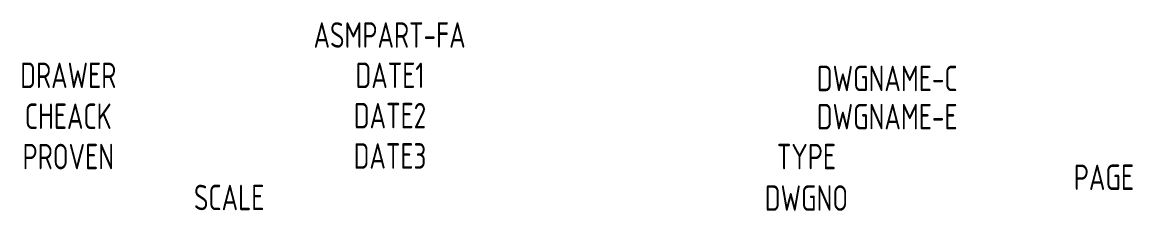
# Model space of a CAD drawing. Extents: x -5216 to -5085, y -340 to -317.
import ezdxf
from ezdxf.enums import TextEntityAlignment as Align

# ---------------------------------------------------------------- set-up
doc = ezdxf.new("R2010")
doc.units = 0
doc.header["$LTSCALE"] = 5
doc.layers.get('0').update_dxf_attribs({"linetype": 'CONTINUOUS'})
doc.styles.get("Standard").update_dxf_attribs({"font": 'isocp.shx', "width": 0.8, "bigfont": 'chineset.shx'})

msp = doc.modelspace()

# ---------------------------------------------------------------- texts
at = {"color": 4, "width": 0.8}
for tag, p in [('ASMPART-FA', (-5172.81, -318.83)), ('DRAWER', (-5210.61, -323.58)), ('DATE1', (-5172.76, -323.58)), ('DWGNAME-C', (-5114.27, -323.95)), ('CHEACK', (-5210.61, -328.4)), ('DATE2', (-5172.76, -328.33)), ('DWGNAME-E', (-5114.27, -328.45)), ('PROVEN', (-5210.61, -333.15)), ('DATE3', (-5172.76, -333.08)), ('TYPE', (-5123.77, -333.15)), ('PAGE', (-5088.77, -335.59)), ('SCALE', (-5191.68, -337.97)), ('DWGNO', (-5123.77, -338.04))]:
    msp.add_attdef(tag, text='', height=3, dxfattribs=at).set_placement(p, align=Align.MIDDLE)

doc.saveas('drawing.dxf')
